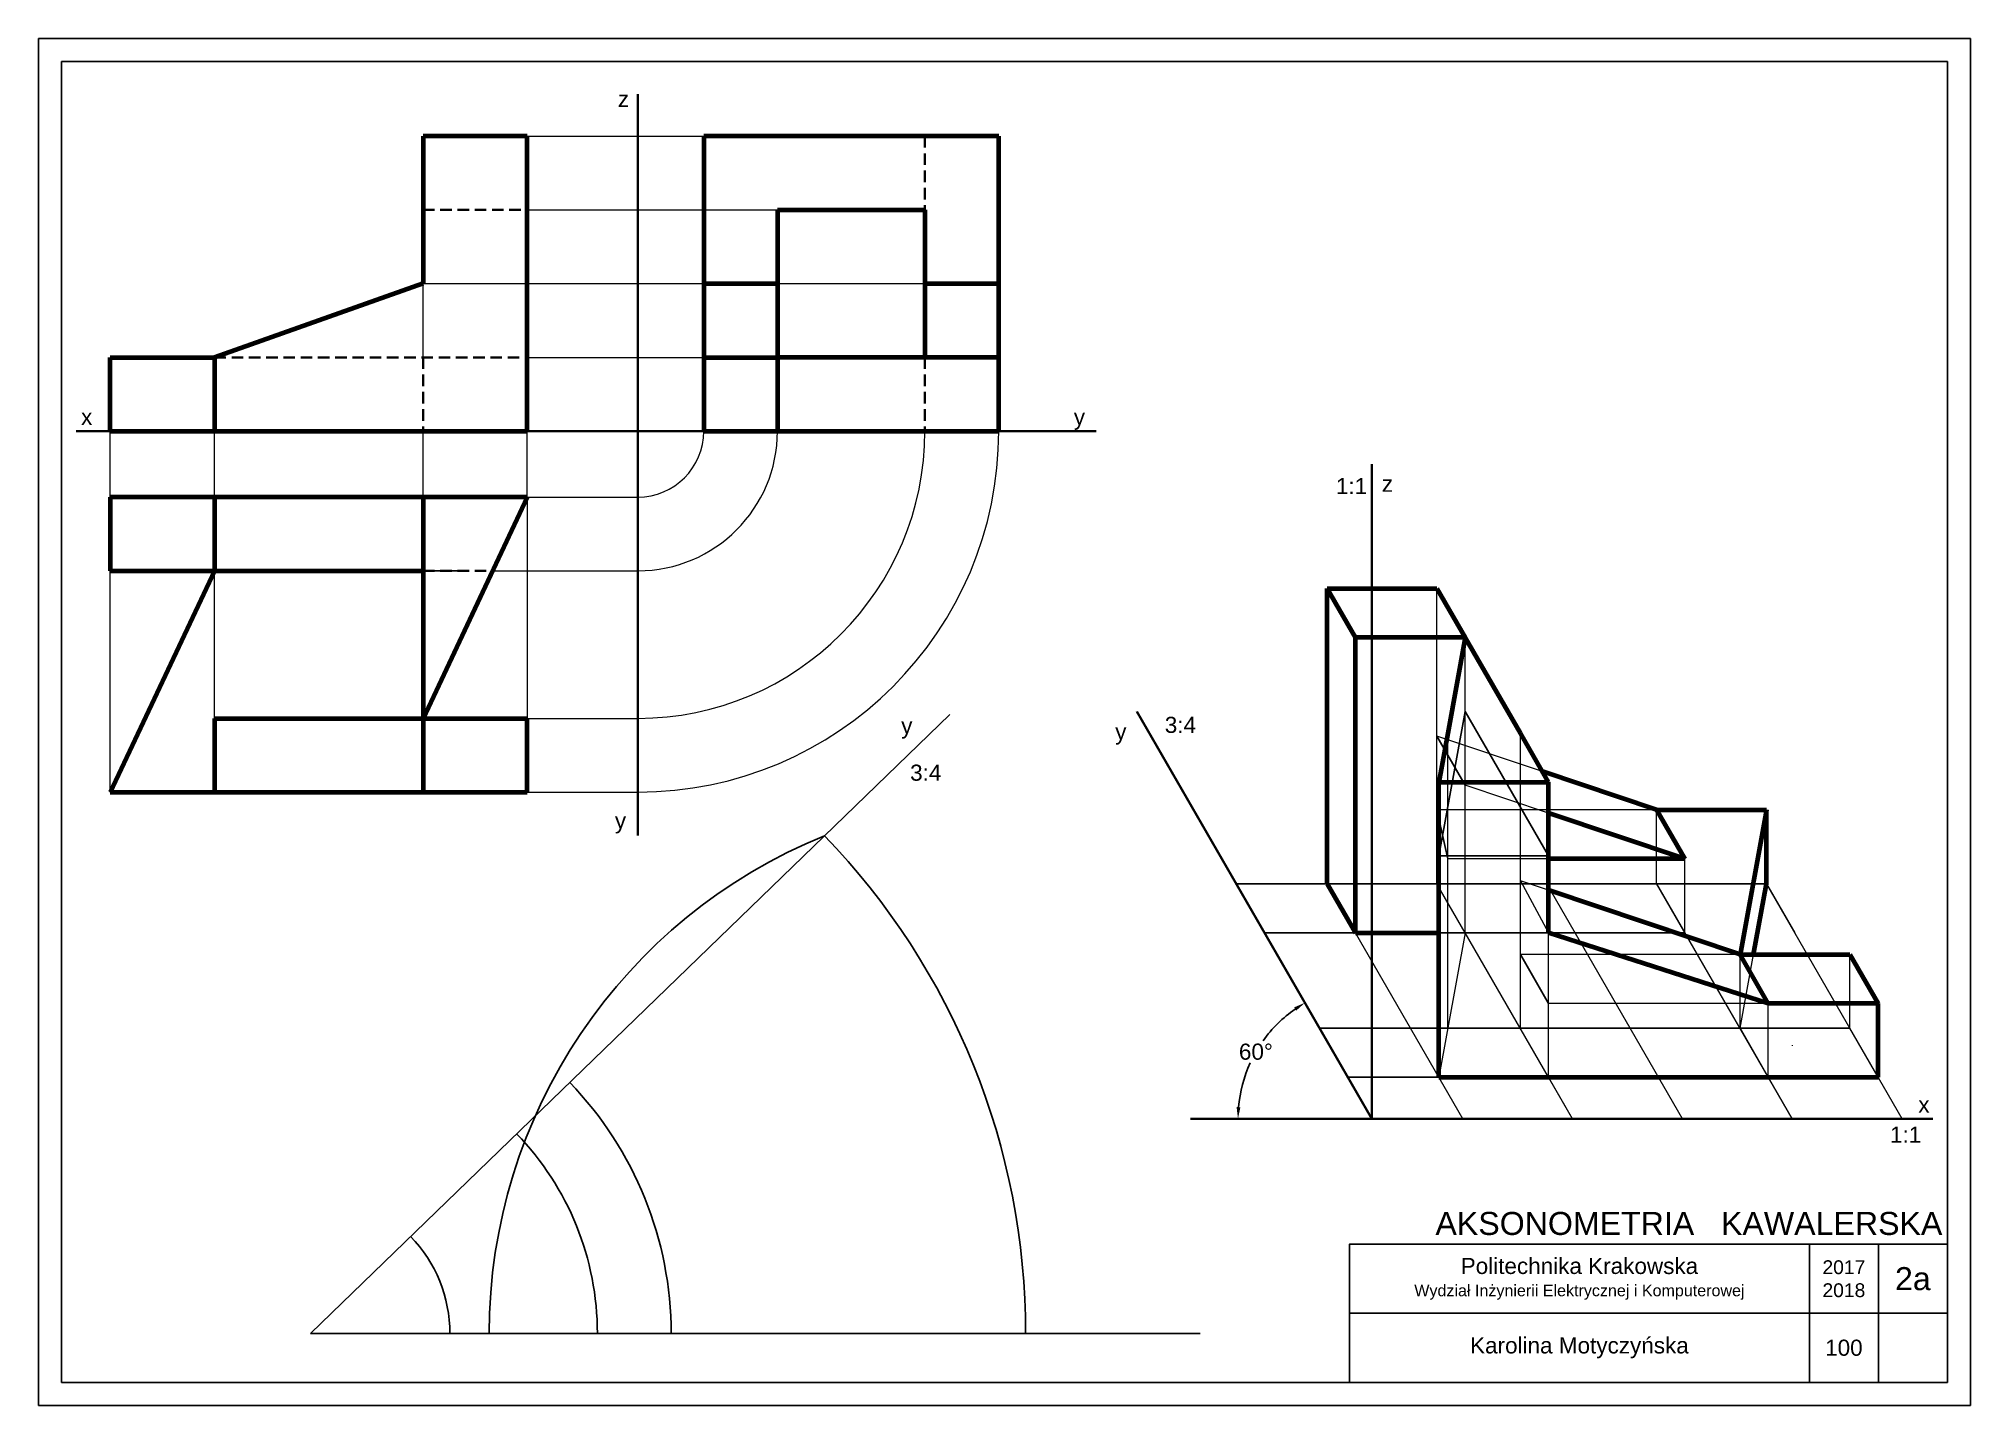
# Model space of a CAD drawing. Header units: inches. Extents: x 12 to 432, y 8 to 305.
import ezdxf

# ---------------------------------------------------------------- set-up
doc = ezdxf.new("R2010")
doc.units = ezdxf.units.IN
doc.header["$LTSCALE"] = 10
doc.header["$MEASUREMENT"] = 0
doc.linetypes.add('UKRYTE', pattern=[0.375, 0.25, -0.125])
doc.layers.add('aksonometria_kawalerska', color=7, linetype='Continuous')
doc.layers.add('RZUTY', color=7, linetype='Continuous')
doc.styles.get("Standard").update_dxf_attribs({"font": 'arial.ttf'})
doc.dimstyles.new('Kopia ISO-25', dxfattribs={"dimtxt": 3.5, "dimasz": 2.5, "dimexe": 1.25, "dimexo": 0.625, "dimtad": 1, "dimtih": 1, "dimtoh": 1, "dimtxsty": 'Standard', "dimcen": 2.5, "dimadec": 0, "dimazin": 0, "dimtfac": 1, "dimtmove": 0, "dimatfit": 3, "dimfxl": 1, "dimarcsym": 0})

# ---------------------------------------------------------------- blocks, each defined once
blk = doc.blocks.new('*D1')
at = {"layer": 'aksonometria_kawalerska', "color": 0, "lineweight": -2, "transparency": 16777216}
for start, end in [(124.9281, 144.3411), (155.352, 175.0719)]:
    blk.add_arc((301.82, 70.17), 29.07, start, end, dxfattribs=at)
at = {"layer": 'aksonometria_kawalerska', "color": 0, "transparency": 16777216}
for points in [[(284.95, 94.36), (285.4, 93.66), (287.28, 95.35)], [(273.27, 72.65), (272.44, 72.69), (272.74, 70.17)]]:
    blk.add_solid(points, dxfattribs=at)
at = {"layer": 'aksonometria_kawalerska', "color": 0, "transparency": 16777216, "insert": (276.64, 84.71), "char_height": 3.5, "attachment_point": 5}
blk.add_mtext('60°', dxfattribs=at)

msp = doc.modelspace()

# ---------------------------------------------------------------- linework, layer by layer
at = {"lineweight": 70}
for p, q in [((292.118, 121.227), (292.118, 185.358)), ((292.118, 185.358), (316.002, 185.358)), ((298.265, 174.711), (292.118, 185.358)), ((316.002, 185.358), (322.149, 174.711)), ((298.265, 110.58), (298.265, 174.711)), ((322.149, 174.711), (298.265, 174.711)), ((322.149, 174.711), (318.345, 153.96)), ((334.13, 153.96), (322.149, 174.711)), ((318.345, 153.96), (316.393, 143.312)), ((340.277, 143.312), (334.13, 153.96)), ((316.393, 79.182), (316.393, 143.312)), ((316.393, 143.312), (340.277, 143.312)), ((363.77, 137.26), (338.964, 145.586)), ((340.277, 110.58), (340.277, 143.312)), ((340.277, 127.28), (340.277, 143.312)), ((369.917, 126.613), (340.277, 136.561)), ((363.77, 137.26), (387.654, 137.26)), ((363.77, 137.26), (369.917, 126.613)), ((387.654, 137.26), (381.898, 105.862)), ((387.654, 121.227), (387.654, 137.26)), ((369.917, 126.613), (340.277, 126.613)), ((292.118, 121.227), (298.265, 110.58)), ((381.898, 105.862), (340.277, 119.831)), ((384.837, 105.862), (387.654, 121.227)), ((298.265, 110.58), (316.393, 110.58)), ((388.045, 95.214), (340.277, 110.58)), ((388.045, 95.214), (381.898, 105.862)), ((381.898, 105.862), (405.781, 105.862)), ((405.781, 105.862), (411.929, 95.214)), ((411.929, 95.214), (388.045, 95.214)), ((411.929, 79.182), (411.929, 95.214)), ((316.393, 79.182), (411.929, 79.182))]:
    msp.add_line(p, q, dxfattribs=at)
at = {"lineweight": 18}
for p, q in [((316.002, 121.227), (316.002, 185.358)), ((322.149, 110.58), (322.149, 174.711)), ((322.149, 158.678), (322.149, 174.711)), ((338.964, 145.586), (316.002, 153.293)), ((318.345, 89.829), (318.345, 153.96)), ((334.13, 89.829), (334.13, 153.96)), ((316.393, 127.28), (316.393, 143.312)), ((340.277, 136.561), (322.149, 142.646)), ((363.77, 137.26), (316.002, 137.26)), ((363.77, 121.227), (363.77, 137.26)), ((340.277, 126.613), (318.345, 126.613)), ((369.917, 110.58), (369.917, 126.613)), ((334.13, 121.894), (340.277, 110.58)), ((340.277, 119.831), (334.13, 121.894)), ((322.149, 110.58), (316.002, 121.227)), ((322.149, 110.58), (316.002, 121.227)), ((363.77, 121.227), (369.917, 110.58)), ((363.77, 121.227), (369.917, 110.58)), ((387.654, 121.227), (393.801, 110.58)), ((322.149, 110.58), (316.393, 79.182)), ((316.393, 110.58), (322.149, 110.58)), ((369.917, 110.58), (322.149, 110.58)), ((340.277, 79.182), (322.149, 110.58)), ((369.917, 110.58), (322.149, 110.58)), ((340.277, 79.182), (340.277, 110.58)), ((369.917, 110.58), (393.245, 70.174)), ((381.898, 105.862), (334.13, 105.862)), ((381.898, 89.829), (384.837, 105.862)), ((381.898, 89.829), (381.898, 105.862)), ((405.781, 89.829), (405.781, 105.862)), ((388.045, 95.214), (340.277, 95.214)), ((388.045, 79.182), (388.045, 95.214)), ((318.345, 89.829), (334.13, 89.829)), ((334.13, 89.829), (381.898, 89.829)), ((405.781, 89.829), (381.898, 89.829)), ((381.898, 89.829), (388.045, 79.182)), ((411.929, 79.182), (405.781, 89.829)), ((393.245, 86.142), (393.245, 85.982)), ((316.393, 79.182), (340.277, 79.182)), ((345.477, 70.174), (340.277, 79.182)), ((345.477, 70.174), (340.277, 79.182)), ((406.604, 79.182), (340.277, 79.182))]:
    msp.add_line(p, q, dxfattribs=at)
for p, q in [((316.393, 127.28), (322.149, 158.678)), ((340.277, 127.28), (322.149, 158.678)), ((316.002, 153.293), (322.149, 142.646)), ((316.002, 137.26), (318.345, 126.613)), ((316.393, 127.28), (340.277, 127.28)), ((340.277, 95.214), (334.13, 105.862)), ((396.976, 12.877), (396.976, 42.877)), ((411.976, 12.877), (411.976, 42.877)), ((296.976, 27.877), (426.976, 27.877))]:
    msp.add_line(p, q)
at = {"color": 1, "lineweight": 18}
msp.add_line((340.277, 126.613), (340.277, 142.646), dxfattribs=at)
for points in [[(11.976, 7.877), (431.976, 7.877), (431.976, 304.877), (11.976, 304.877)], [(16.976, 12.877), (426.976, 12.877), (426.976, 299.877), (16.976, 299.877)], [(296.976, 12.877), (426.976, 12.877), (426.976, 42.877), (296.976, 42.877)]]:
    msp.add_lwpolyline(points, close=True)
for radius in [78.437, 62.404, 30.339]:
    msp.add_arc((71.058, 23.5), radius, 0, 44.04863)
at = {"layer": 'aksonometria_kawalerska', "lineweight": 35}
for p, q in [((301.819, 212.388), (301.819, 70.174)), ((301.819, 70.174), (250.732, 158.661)), ((262.409, 70.174), (423.849, 70.174))]:
    msp.add_line(p, q, dxfattribs=at)
at = {"layer": 'aksonometria_kawalerska'}
for p, q in [((71.058, 23.5), (210.088, 157.988)), ((272.344, 121.227), (387.654, 121.227)), ((278.491, 110.58), (369.917, 110.58)), ((290.472, 89.829), (405.781, 89.829)), ((296.619, 79.182), (411.929, 79.182)), ((71.058, 23.5), (109.938, 23.5)), ((109.938, 23.5), (148.817, 23.5)), ((148.817, 23.5), (187.696, 23.5)), ((187.696, 23.5), (264.51, 23.5))]:
    msp.add_line(p, q, dxfattribs=at)
at = {"layer": 'aksonometria_kawalerska', "lineweight": 18}
for p, q in [((321.593, 70.174), (292.118, 121.227)), ((345.477, 70.174), (316.002, 121.227)), ((369.361, 70.174), (339.886, 121.227)), ((393.245, 70.174), (363.77, 121.227)), ((417.129, 70.174), (387.654, 121.227))]:
    msp.add_line(p, q, dxfattribs=at)
at = {"layer": 'aksonometria_kawalerska'}
for centre, radius, start, end in [((226.576, 23.5), 116.638, 112.02431, 180), ((71.058, 23.5), 155.517, 0, 44.04863)]:
    msp.add_arc(centre, radius, start, end, dxfattribs=at)
at = {"layer": 'RZUTY', "lineweight": 35}
for p, q in [((142.278, 292.82), (142.278, 131.692)), ((20.103, 219.576), (241.935, 219.576)), ((95.555, 205.27), (95.555, 189.237))]:
    msp.add_line(p, q, dxfattribs=at)
at = {"layer": 'RZUTY', "lineweight": 70}
for p, q in [((118.229, 283.706), (95.555, 283.706)), ((95.555, 283.706), (95.555, 251.641)), ((118.229, 219.576), (118.229, 283.706)), ((220.715, 283.706), (156.584, 283.706)), ((156.584, 283.706), (156.584, 219.576)), ((220.715, 219.576), (220.715, 283.706)), ((172.617, 267.674), (204.682, 267.674)), ((172.617, 267.674), (172.617, 235.608)), ((204.682, 267.674), (204.682, 235.608)), ((95.555, 251.641), (50.208, 235.608)), ((156.584, 251.641), (172.617, 251.641)), ((204.682, 251.641), (220.715, 251.641)), ((27.534, 235.608), (50.208, 235.608)), ((27.534, 219.576), (27.534, 235.608)), ((50.208, 235.608), (50.208, 219.576)), ((156.584, 235.608), (172.617, 235.608)), ((220.715, 235.608), (172.617, 235.608)), ((172.617, 235.608), (172.617, 219.576)), ((27.534, 219.576), (118.229, 219.576)), ((156.584, 219.576), (220.715, 219.576)), ((118.229, 205.27), (27.534, 205.27)), ((27.534, 205.27), (27.534, 189.237)), ((50.208, 205.27), (50.208, 189.237)), ((50.208, 205.27), (50.208, 189.237)), ((118.229, 205.27), (95.555, 157.172)), ((95.555, 205.27), (95.555, 157.172)), ((50.208, 189.237), (27.534, 141.139)), ((27.534, 189.237), (50.208, 189.237)), ((50.208, 189.237), (95.555, 189.237)), ((110.671, 189.237), (95.555, 157.172)), ((50.208, 157.172), (95.555, 157.172)), ((50.208, 157.172), (50.208, 141.139)), ((95.555, 157.172), (118.229, 157.172)), ((95.555, 157.172), (95.555, 141.139)), ((118.229, 141.139), (118.229, 157.172)), ((27.534, 141.139), (118.229, 141.139))]:
    msp.add_line(p, q, dxfattribs=at)
at = {"layer": 'RZUTY', "lineweight": 18}
for p, q in [((118.229, 283.706), (156.584, 283.706)), ((118.229, 267.674), (172.617, 267.674)), ((95.555, 251.641), (204.682, 251.641)), ((95.555, 235.608), (95.555, 251.641)), ((27.534, 219.576), (27.534, 235.608)), ((27.534, 235.608), (50.208, 235.608)), ((118.229, 235.608), (156.584, 235.608)), ((27.534, 205.27), (27.534, 219.576)), ((50.208, 157.172), (50.208, 219.576)), ((95.555, 205.27), (95.555, 219.576)), ((118.229, 205.27), (118.229, 219.576)), ((50.208, 205.27), (50.208, 205.27)), ((95.555, 205.27), (95.555, 157.172)), ((118.229, 205.27), (142.278, 205.27)), ((118.229, 205.27), (118.229, 157.172)), ((27.534, 141.139), (27.534, 189.237)), ((28.963, 189.237), (50.208, 189.237)), ((50.208, 189.237), (103.113, 189.237)), ((103.113, 189.237), (50.208, 189.237)), ((110.671, 189.237), (142.278, 189.237)), ((72.882, 157.172), (50.208, 157.172)), ((50.208, 157.172), (50.208, 141.139)), ((95.555, 157.172), (72.882, 157.172)), ((72.882, 157.172), (95.555, 157.172)), ((95.555, 157.172), (72.882, 157.172)), ((118.229, 157.172), (142.278, 157.172)), ((50.208, 141.139), (118.229, 141.139)), ((118.229, 141.139), (142.278, 141.139))]:
    msp.add_line(p, q, dxfattribs=at)
at = {"layer": 'RZUTY', "linetype": 'UKRYTE', "lineweight": 35}
for p, q in [((204.682, 283.706), (204.682, 267.674)), ((95.555, 267.674), (118.229, 267.674)), ((50.208, 235.608), (118.229, 235.608)), ((95.555, 235.608), (95.555, 219.576)), ((204.682, 235.608), (204.682, 219.576)), ((95.555, 189.237), (110.671, 189.237))]:
    msp.add_line(p, q, dxfattribs=at)
at = {"layer": 'RZUTY', "lineweight": 18}
for radius in [14.306, 78.437, 30.339, 62.404]:
    msp.add_arc((142.278, 219.576), radius, 270, 0, dxfattribs=at)

# ---------------------------------------------------------------- texts
at = {"attachment_point": 5}
for s, width, insert, char_height in [('Politechnika Krakowska\\P{\\H0.71429x;Wydział Inżynierii Elektrycznej i Komputerowej }', 100, (346.976, 35.377), 3.5), ('2017\\P2018', 15, (404.476, 35.377), 3), ('2a', 15, (419.476, 35.377), 5)]:
    msp.add_mtext_dynamic_manual_height_columns(s, width=width, gutter_width=17.5, heights=[0], dxfattribs=dict(at, insert=insert, char_height=char_height))
at = {"lineweight": 18, "char_height": 3.5, "attachment_point": 5}
for s, width, insert in [('Karolina Motyczyńska', 100, (346.976, 20.377)), ('100', 15, (404.476, 20.377))]:
    msp.add_mtext_dynamic_manual_height_columns(s, width=width, gutter_width=17.5, heights=[0], dxfattribs=dict(at, insert=insert))
at = {"layer": 'aksonometria_kawalerska'}
for s, width, insert, char_height, attachment_point in [('1:1', 14.95359, (294.029, 209.391), 3.5, 1), ('z', 7.77587, (304.025, 209.903), 3.5, 1), ('y', 7.77587, (199.511, 157.309), 3.5, 1), ('3:4', 14.95359, (256.828, 157.504), 3.5, 1), ('y', 7.77587, (246.044, 156.018), 3.5, 1), ('3:4', 14.95359, (201.457, 147.114), 3.5, 1), ('1:1', 14.95359, (414.509, 68.46), 3.5, 1), ('AKSONOMETRIA   KAWALERSKA', 125.01206, (370.78, 47.372), 5, 5)]:
    msp.add_mtext_dynamic_manual_height_columns(s, width=width, gutter_width=17.5, heights=[0], dxfattribs=dict(at, insert=insert, char_height=char_height, attachment_point=attachment_point))
at = {"layer": 'aksonometria_kawalerska', "lineweight": 18, "insert": (420.659, 74.98), "char_height": 3.5, "attachment_point": 1}
msp.add_mtext_dynamic_manual_height_columns('x', width=7.77587, gutter_width=17.5, heights=[0], dxfattribs=at)
at = {"layer": 'RZUTY', "lineweight": 18, "char_height": 3.5, "attachment_point": 1}
for s, width, heights, insert in [('z', 0.54366, [0.234], (137.919, 293.535)), ('x', 6.32671, [0], (21.208, 224.416)), ('y', 6.32671, [0], (237.044, 224.416)), ('y', 2.03038, [0], (137.265, 136.699))]:
    msp.add_mtext_dynamic_manual_height_columns(s, width=width, gutter_width=1, heights=heights, dxfattribs=dict(at, insert=insert))

# ---------------------------------------------------------------- dimensions: what is measured, and where the dimension line sits
at = {"layer": 'aksonometria_kawalerska'}
dim = msp.add_angular_dim_2l(base=(279.547, 88.863), line1=((301.819, 70.174), (250.732, 158.661)), line2=((262.409, 70.174), (423.849, 70.174)), dimstyle='Kopia ISO-25', dxfattribs=at)
dim.commit()
dim.dimension.update_dxf_attribs({"geometry": '*D1', "text_midpoint": (276.64, 84.712)})

doc.saveas('drawing.dxf')
